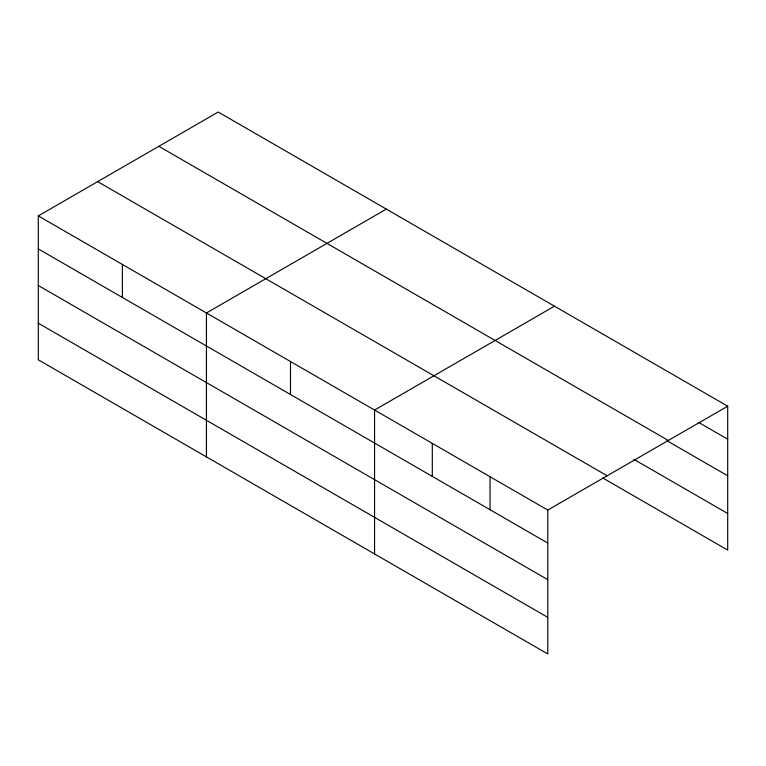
<?xml version="1.0" encoding="UTF-8"?>
<svg xmlns="http://www.w3.org/2000/svg" width="766" height="766" viewBox="0 0 766 766"><rect width="100%" height="100%" fill="white"/><g stroke="black" fill="none" stroke-linecap="round" stroke-linejoin="round"><path stroke-width="1.15" d="M38.3 215.907L547.786 510.06L547.786 653.963L38.3 359.809L38.3 215.907L218.214 112.037L727.7 406.191L727.7 550.093L602.938 478.061M386.342 209.108L206.427 312.978L206.427 456.881M554.469 306.18L374.564 410.049L374.564 553.952M547.786 510.06L727.7 406.191M698.831 422.526L727.7 439.196M158.84 146.316L668.325 440.469M666.86 440.67L727.7 475.791M633.865 459.322L727.7 513.498M97.675 181.638L607.16 475.782M38.3 248.912L547.786 543.065M38.3 285.507L547.786 579.661M38.3 323.214L547.786 617.367M490.049 476.72L490.049 509.725M432.302 443.39L432.302 476.385M290.496 361.514L290.496 394.519M122.368 264.442L122.368 297.447"/></g></svg>
